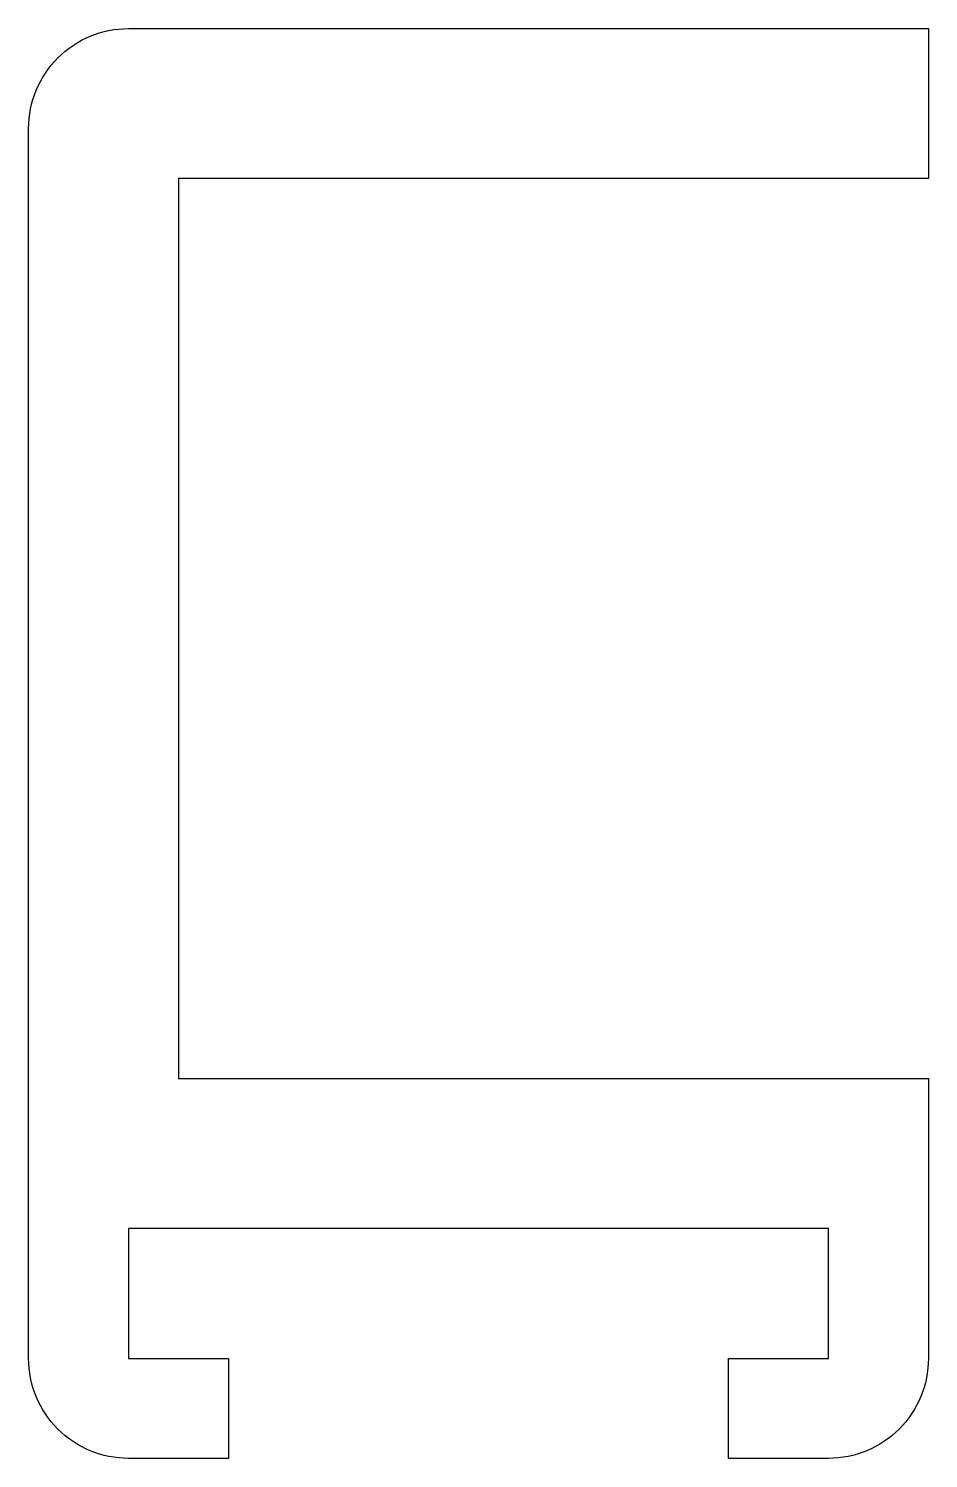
# Model space of a CAD drawing. Extents: x 267.7 to 276.7, y 256.8 to 271.1.
import ezdxf

# ---------------------------------------------------------------- set-up
doc = ezdxf.new("R2010")
doc.units = 0
doc.layers.add('ANA', color=220, linetype='CONTINUOUS')

msp = doc.modelspace()

# ---------------------------------------------------------------- linework, layer by layer
at = {"layer": 'ANA'}
msp.add_lwpolyline([(275.716, 259.065), (268.716, 259.065), (268.716, 257.765), (269.716, 257.765), (269.716, 256.765), (268.716, 256.765, -0.414214), (267.716, 257.765), (267.716, 270.065, -0.414214), (268.716, 271.065), (276.716, 271.065), (276.716, 269.565), (269.216, 269.565), (269.216, 260.565), (276.716, 260.565), (276.716, 257.765, -0.414214), (275.716, 256.765), (274.716, 256.765), (274.716, 257.765), (275.716, 257.765)], format="xyb", close=True, dxfattribs=at)

doc.saveas('drawing.dxf')
